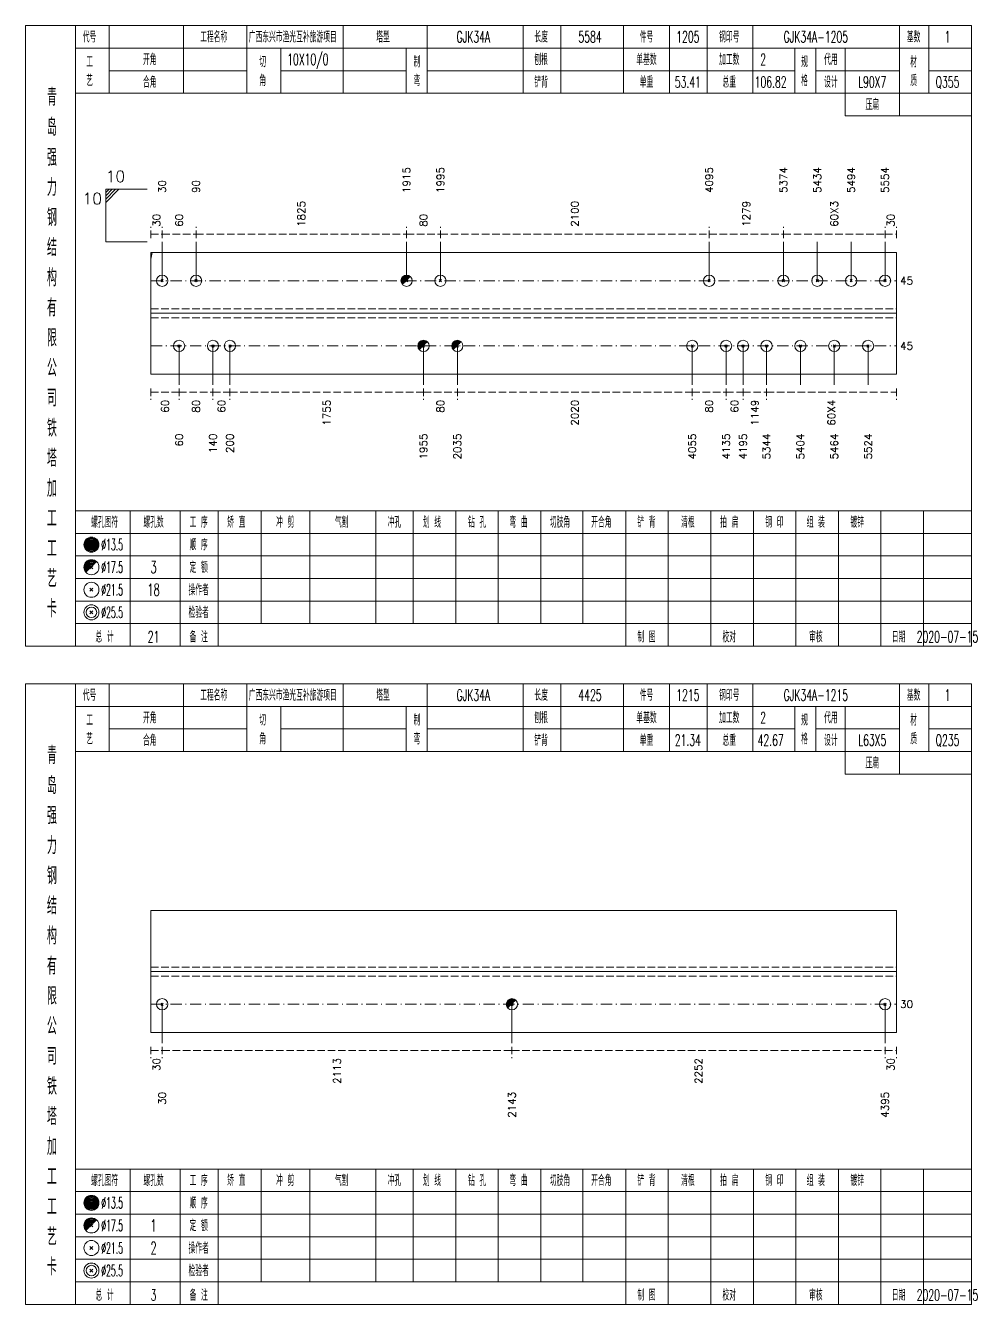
# Model space of a CAD drawing. Extents: x 0 to 2606, y -377 to 6479.
# Drawn here: x 1829.8 to 2082.7, y 1225 to 1565 of the extents above; entities that cross this region are included whole.
import ezdxf
from ezdxf.enums import TextEntityAlignment as Align

# ---------------------------------------------------------------- set-up
doc = ezdxf.new("R2010")
doc.units = 0
doc.header["$MEASUREMENT"] = 0
doc.linetypes.add('一点画线', pattern=[5.2, 3, -1, 0.2, -1])
doc.linetypes.add('虚线', pattern=[2.75, 2, -0.75])
doc.layers.get('0').update_dxf_attribs({"linetype": 'CONTINUOUS', "lineweight": 25})
doc.layers.add('1', color=7, linetype='CONTINUOUS', lineweight=25)
doc.layers.add('4', color=7, linetype='CONTINUOUS', lineweight=25)
doc.styles.get("Standard").update_dxf_attribs({"font": 'simplex.shx', "width": 0.7, "height": 3, "bigfont": 'gbhzfs.shx'})

msp = doc.modelspace()

# ---------------------------------------------------------------- linework, layer by layer
at = {"color": 7, "linetype": 'Continuous', "lineweight": 13}
for p, q in [((1851.1, 1521.5), (1862.1, 1521.5)), ((1851.1, 1507.5), (1851.1, 1521.5)), ((1851.97, 1521.5), (1851.1, 1520.62)), ((1852.85, 1521.5), (1851.1, 1519.75)), ((1853.72, 1521.5), (1851.1, 1518.88)), ((1854.6, 1521.5), (1851.1, 1518)), ((1851.1, 1507.5), (1862.1, 1507.5)), ((1866.1, 1497.17), (1866.1, 1507.5)), ((1875.1, 1497.17), (1875.1, 1507.5)), ((1931.04, 1497.17), (1931.04, 1507.5)), ((1940.04, 1497.17), (1940.04, 1507.5)), ((2011.46, 1497.17), (2011.46, 1507.5)), ((2031.2, 1497.17), (2031.2, 1507.5)), ((2040.2, 1497.17), (2040.2, 1507.5)), ((2049.2, 1497.17), (2049.2, 1507.5)), ((2058.2, 1497.17), (2058.2, 1507.5)), ((1863.1, 1502.87), (1863.45, 1504.67)), ((1865.8, 1496.87), (1866.4, 1497.47)), ((1866.4, 1496.87), (1865.8, 1497.47)), ((1874.8, 1496.87), (1875.4, 1497.47)), ((1875.4, 1496.87), (1874.8, 1497.47)), ((1939.74, 1496.87), (1940.34, 1497.47)), ((1940.34, 1496.87), (1939.74, 1497.47)), ((2011.16, 1496.87), (2011.76, 1497.47)), ((2011.76, 1496.87), (2011.16, 1497.47)), ((2030.9, 1496.87), (2031.5, 1497.47)), ((2031.5, 1496.87), (2030.9, 1497.47)), ((2039.9, 1496.87), (2040.5, 1497.47)), ((2040.5, 1496.87), (2039.9, 1497.47)), ((2048.9, 1496.87), (2049.5, 1497.47)), ((2049.5, 1496.87), (2048.9, 1497.47)), ((2057.9, 1496.87), (2058.5, 1497.47)), ((2058.5, 1496.87), (2057.9, 1497.47)), ((1870.6, 1479.83), (1870.6, 1469.5)), ((1879.6, 1479.83), (1879.6, 1469.5)), ((1884.1, 1479.83), (1884.1, 1469.5)), ((1935.54, 1479.83), (1935.54, 1469.5)), ((1944.54, 1479.83), (1944.54, 1469.5)), ((2006.96, 1479.83), (2006.96, 1469.5)), ((2015.96, 1479.83), (2015.96, 1469.5)), ((2020.46, 1479.83), (2020.46, 1469.5)), ((2026.7, 1479.83), (2026.7, 1469.5)), ((2035.7, 1479.83), (2035.7, 1469.5)), ((2044.7, 1479.83), (2044.7, 1469.5)), ((2053.7, 1479.83), (2053.7, 1469.5)), ((1866.1, 1304.81), (1866.1, 1294.5)), ((1959.04, 1304.81), (1959.04, 1294.5)), ((2058.2, 1304.81), (2058.2, 1294.5))]:
    msp.add_line(p, q, dxfattribs=at)
at = {"color": 8, "linetype": '虚线', "lineweight": 9}
for p, q in [((1863.1, 1508.5), (1863.1, 1511.5)), ((1866.1, 1508.5), (1866.1, 1511.5)), ((1866.1, 1508.5), (1866.1, 1511.5)), ((1875.1, 1508.5), (1875.1, 1511.5)), ((1875.1, 1508.5), (1875.1, 1511.5)), ((1931.04, 1508.5), (1931.04, 1511.5)), ((1931.04, 1508.5), (1931.04, 1511.5)), ((1940.04, 1508.5), (1940.04, 1511.5)), ((1940.04, 1508.5), (1940.04, 1511.5)), ((2011.46, 1508.5), (2011.46, 1511.5)), ((2011.46, 1508.5), (2011.46, 1511.5)), ((2031.2, 1508.5), (2031.2, 1511.5)), ((2031.2, 1508.5), (2031.2, 1511.5)), ((2058.2, 1508.5), (2058.2, 1511.5)), ((2058.2, 1508.5), (2058.2, 1511.5)), ((2061.2, 1508.5), (2061.2, 1511.5)), ((1863.1, 1509.5), (1866.1, 1509.5)), ((1866.1, 1509.5), (1875.1, 1509.5)), ((1875.1, 1509.5), (1931.04, 1509.5)), ((1931.04, 1509.5), (1940.04, 1509.5)), ((1940.04, 1509.5), (2011.46, 1509.5)), ((2011.46, 1509.5), (2031.2, 1509.5)), ((2031.2, 1509.5), (2058.2, 1509.5)), ((2058.2, 1509.5), (2061.2, 1509.5)), ((1863.1, 1468.5), (1863.1, 1465.5)), ((1863.1, 1467.5), (1870.6, 1467.5)), ((1870.6, 1468.5), (1870.6, 1465.5)), ((1870.6, 1468.5), (1870.6, 1465.5)), ((1870.6, 1467.5), (1879.6, 1467.5)), ((1879.6, 1468.5), (1879.6, 1465.5)), ((1879.6, 1468.5), (1879.6, 1465.5)), ((1879.6, 1467.5), (1884.1, 1467.5)), ((1884.1, 1468.5), (1884.1, 1465.5)), ((1884.1, 1468.5), (1884.1, 1465.5)), ((1884.1, 1467.5), (1935.54, 1467.5)), ((1935.54, 1468.5), (1935.54, 1465.5)), ((1935.54, 1468.5), (1935.54, 1465.5)), ((1935.54, 1467.5), (1944.54, 1467.5)), ((1944.54, 1468.5), (1944.54, 1465.5)), ((1944.54, 1468.5), (1944.54, 1465.5)), ((1944.54, 1467.5), (2006.96, 1467.5)), ((2006.96, 1468.5), (2006.96, 1465.5)), ((2006.96, 1468.5), (2006.96, 1465.5)), ((2006.96, 1467.5), (2015.96, 1467.5)), ((2015.96, 1468.5), (2015.96, 1465.5)), ((2015.96, 1468.5), (2015.96, 1465.5)), ((2015.96, 1467.5), (2020.46, 1467.5)), ((2020.46, 1468.5), (2020.46, 1465.5)), ((2020.46, 1468.5), (2020.46, 1465.5)), ((2020.46, 1467.5), (2026.7, 1467.5)), ((2026.7, 1468.5), (2026.7, 1465.5)), ((2026.7, 1468.5), (2026.7, 1465.5)), ((2026.7, 1467.5), (2061.2, 1467.5)), ((2061.2, 1468.5), (2061.2, 1465.5)), ((1863.1, 1293.5), (1863.1, 1290.5)), ((1863.1, 1292.5), (1866.1, 1292.5)), ((1866.1, 1293.5), (1866.1, 1290.5)), ((1866.1, 1293.5), (1866.1, 1290.5)), ((1866.1, 1292.5), (1959.04, 1292.5)), ((1959.04, 1293.5), (1959.04, 1290.5)), ((1959.04, 1293.5), (1959.04, 1290.5)), ((1959.04, 1292.5), (2058.2, 1292.5)), ((2058.2, 1293.5), (2058.2, 1290.5)), ((2058.2, 1293.5), (2058.2, 1290.5)), ((2058.2, 1292.5), (2061.2, 1292.5)), ((2061.2, 1293.5), (2061.2, 1290.5))]:
    msp.add_line(p, q, dxfattribs=at)
at = {"color": 7, "linetype": 'Continuous', "lineweight": 18}
for p, q in [((1863.1, 1504.67), (1863.1, 1472.33)), ((1863.1, 1504.67), (2061.2, 1504.67)), ((2061.2, 1504.67), (2061.2, 1472.33)), ((1863.1, 1488.5), (2061.2, 1488.5)), ((1863.1, 1329.69), (1863.1, 1297.31)), ((1863.1, 1329.69), (2061.2, 1329.69)), ((2061.2, 1329.69), (2061.2, 1297.31)), ((1863.1, 1313.5), (2061.2, 1313.5))]:
    msp.add_line(p, q, dxfattribs=at)
at = {"color": 3, "linetype": '一点画线', "lineweight": 13}
for p, q in [((1863.1, 1497.17), (2061.2, 1497.17)), ((1863.1, 1479.83), (2061.2, 1479.83)), ((1863.1, 1304.81), (2061.2, 1304.81))]:
    msp.add_line(p, q, dxfattribs=at)
at = {"color": 7, "linetype": 'Continuous', "lineweight": 0}
for p, q in [((1930.74, 1496.87), (1931.34, 1497.47)), ((1930.74, 1497.47), (1931.34, 1496.87))]:
    msp.add_line(p, q, dxfattribs=at)
at = {"color": 1, "linetype": '虚线', "lineweight": 18}
for p, q in [((1863.1, 1489.67), (2061.2, 1489.67)), ((1863.1, 1487.33), (2061.2, 1487.33)), ((1863.1, 1314.69), (2061.2, 1314.69)), ((1863.1, 1312.31), (2061.2, 1312.31))]:
    msp.add_line(p, q, dxfattribs=at)
at = {"color": 7, "linetype": 'Continuous', "lineweight": 13}
for centre in [(1866.1, 1497.17), (1875.1, 1497.17), (1931.04, 1497.17), (1940.04, 1497.17), (2011.46, 1497.17), (2031.2, 1497.17), (2040.2, 1497.17), (2049.2, 1497.17), (2058.2, 1497.17)]:
    msp.add_circle(centre, 1.5, dxfattribs=at)
for radius in [1.35, 1.2, 1.05, 0.9, 0.75, 0.6, 0.45, 0.3, 0.15]:
    msp.add_arc((1931.04, 1497.17), radius, 45, 225, dxfattribs=at)
at = {"layer": '1', "color": 7, "linetype": 'Continuous', "lineweight": 13}
for p, q in [((1870.3, 1479.53), (1870.9, 1480.13)), ((1870.9, 1479.53), (1870.3, 1480.13)), ((1879.3, 1479.53), (1879.9, 1480.13)), ((1879.9, 1479.53), (1879.3, 1480.13)), ((1883.8, 1479.53), (1884.4, 1480.13)), ((1884.4, 1479.53), (1883.8, 1480.13)), ((2006.66, 1479.53), (2007.26, 1480.13)), ((2007.26, 1479.53), (2006.66, 1480.13)), ((2015.66, 1479.53), (2016.26, 1480.13)), ((2016.26, 1479.53), (2015.66, 1480.13)), ((2020.16, 1479.53), (2020.76, 1480.13)), ((2020.76, 1479.53), (2020.16, 1480.13)), ((2026.4, 1479.53), (2027, 1480.13)), ((2027, 1479.53), (2026.4, 1480.13)), ((2035.4, 1479.53), (2036, 1480.13)), ((2036, 1479.53), (2035.4, 1480.13)), ((2044.4, 1479.53), (2045, 1480.13)), ((2045, 1479.53), (2044.4, 1480.13)), ((2053.4, 1479.53), (2054, 1480.13)), ((2054, 1479.53), (2053.4, 1480.13)), ((1865.8, 1304.51), (1866.4, 1305.11)), ((1866.4, 1304.51), (1865.8, 1305.11)), ((2057.9, 1304.51), (2058.5, 1305.11)), ((2058.5, 1304.51), (2057.9, 1305.11))]:
    msp.add_line(p, q, dxfattribs=at)
at = {"layer": '1', "color": 7, "linetype": 'Continuous', "lineweight": 0}
for p, q in [((1935.24, 1479.53), (1935.84, 1480.13)), ((1935.24, 1480.13), (1935.84, 1479.53)), ((1944.24, 1479.53), (1944.84, 1480.13)), ((1944.24, 1480.13), (1944.84, 1479.53)), ((1958.74, 1304.51), (1959.34, 1305.11)), ((1958.74, 1305.11), (1959.34, 1304.51))]:
    msp.add_line(p, q, dxfattribs=at)
at = {"layer": '1', "color": 7, "linetype": 'Continuous', "lineweight": 18}
for p, q in [((1863.1, 1472.33), (2061.2, 1472.33)), ((1863.1, 1297.31), (2061.2, 1297.31))]:
    msp.add_line(p, q, dxfattribs=at)
at = {"layer": '1', "color": 7, "linetype": 'Continuous', "lineweight": 13}
for centre in [(1870.6, 1479.83), (1879.6, 1479.83), (1884.1, 1479.83), (1935.54, 1479.83), (1944.54, 1479.83), (2006.96, 1479.83), (2015.96, 1479.83), (2020.46, 1479.83), (2026.7, 1479.83), (2035.7, 1479.83), (2044.7, 1479.83), (2053.7, 1479.83), (1866.1, 1304.81), (1959.04, 1304.81), (2058.2, 1304.81)]:
    msp.add_circle(centre, 1.5, dxfattribs=at)
for centre, radius in [((1935.54, 1479.83), 1.35), ((1935.54, 1479.83), 1.2), ((1935.54, 1479.83), 1.05), ((1935.54, 1479.83), 0.9), ((1935.54, 1479.83), 0.75), ((1935.54, 1479.83), 0.6), ((1935.54, 1479.83), 0.45), ((1935.54, 1479.83), 0.3), ((1935.54, 1479.83), 0.15), ((1944.54, 1479.83), 1.35), ((1944.54, 1479.83), 1.2), ((1944.54, 1479.83), 1.05), ((1944.54, 1479.83), 0.9), ((1944.54, 1479.83), 0.75), ((1944.54, 1479.83), 0.6), ((1944.54, 1479.83), 0.45), ((1944.54, 1479.83), 0.3), ((1944.54, 1479.83), 0.15), ((1959.04, 1304.81), 1.35), ((1959.04, 1304.81), 1.2), ((1959.04, 1304.81), 1.05), ((1959.04, 1304.81), 0.9), ((1959.04, 1304.81), 0.75), ((1959.04, 1304.81), 0.6), ((1959.04, 1304.81), 0.45), ((1959.04, 1304.81), 0.3), ((1959.04, 1304.81), 0.15)]:
    msp.add_arc(centre, radius, 45, 225, dxfattribs=at)
at = {"layer": '4', "color": 1, "linetype": 'Continuous', "lineweight": 18}
for p, q in [((1843.1, 1400), (1843.1, 1565)), ((1852, 1547), (1852, 1565)), ((1871.8, 1547), (1871.8, 1565)), ((1888.6, 1547), (1888.6, 1565)), ((1914.2, 1547), (1914.2, 1565)), ((1936.5, 1547), (1936.5, 1565)), ((1962, 1547), (1962, 1565)), ((1972, 1547), (1972, 1565)), ((1988.7, 1547), (1988.7, 1565)), ((2000.9, 1547), (2000.9, 1565)), ((2010.9, 1547), (2010.9, 1565)), ((2023.1, 1547), (2023.1, 1565)), ((2062, 1541), (2062, 1565)), ((2069.8, 1547), (2069.8, 1565)), ((1843.1, 1559), (2081.2, 1559)), ((1897.6, 1547), (1897.6, 1559)), ((1930.9, 1547), (1930.9, 1559)), ((2034.2, 1547), (2034.2, 1559)), ((2039.8, 1547), (2039.8, 1559)), ((2047.6, 1541), (2047.6, 1559)), ((1852, 1553), (1888.6, 1553)), ((1897.6, 1553), (1930.9, 1553)), ((1936.5, 1553), (2034.2, 1553)), ((2039.8, 1553), (2062, 1553)), ((2069.8, 1553), (2081.2, 1553)), ((1843.1, 1547), (2081.2, 1547)), ((2047.6, 1541), (2081.2, 1541)), ((1843.1, 1436), (2081.2, 1436)), ((1857.6, 1400), (1857.6, 1436)), ((1870.9, 1400), (1870.9, 1436)), ((1881, 1400), (1881, 1436)), ((1892.4, 1406), (1892.4, 1436)), ((1905.3, 1406), (1905.3, 1436)), ((1922.9, 1406), (1922.9, 1436)), ((1932.8, 1406), (1932.8, 1436)), ((1944.1, 1406), (1944.1, 1436)), ((1955.4, 1406), (1955.4, 1436)), ((1966.7, 1406), (1966.7, 1436)), ((1977.9, 1406), (1977.9, 1436)), ((1989.3, 1406), (1989.3, 1436)), ((2000.6, 1406), (2000.6, 1436)), ((2011.9, 1406), (2011.9, 1436)), ((2023.2, 1406), (2023.2, 1436)), ((2034.5, 1406), (2034.5, 1436)), ((2045.8, 1406), (2045.8, 1436)), ((2057.1, 1406), (2057.1, 1436)), ((2068.4, 1406), (2068.4, 1436)), ((1843.1, 1430), (2081.2, 1430)), ((1843.1, 1424), (2081.2, 1424)), ((1843.1, 1418), (2081.2, 1418)), ((1843.1, 1412), (2081.2, 1412)), ((1843.1, 1406), (2081.2, 1406)), ((1989.3, 1400), (1989.3, 1406)), ((2000.6, 1400), (2000.6, 1406)), ((2011.9, 1400), (2011.9, 1406)), ((2023.2, 1400), (2023.2, 1406)), ((2034.5, 1400), (2034.5, 1406)), ((2045.8, 1400), (2045.8, 1406)), ((2057.1, 1400), (2057.1, 1406)), ((2068.4, 1400), (2068.4, 1406)), ((1843.1, 1225), (1843.1, 1390)), ((1852, 1372), (1852, 1390)), ((1871.8, 1372), (1871.8, 1390)), ((1888.6, 1372), (1888.6, 1390)), ((1914.2, 1372), (1914.2, 1390)), ((1936.5, 1372), (1936.5, 1390)), ((1962, 1372), (1962, 1390)), ((1972, 1372), (1972, 1390)), ((1988.7, 1372), (1988.7, 1390)), ((2000.9, 1372), (2000.9, 1390)), ((2010.9, 1372), (2010.9, 1390)), ((2023.1, 1372), (2023.1, 1390)), ((2062, 1366), (2062, 1390)), ((2069.8, 1372), (2069.8, 1390)), ((1843.1, 1384), (2081.2, 1384)), ((1897.6, 1372), (1897.6, 1384)), ((1930.9, 1372), (1930.9, 1384)), ((2034.2, 1372), (2034.2, 1384)), ((2039.8, 1372), (2039.8, 1384)), ((2047.6, 1366), (2047.6, 1384)), ((1852, 1378), (1888.6, 1378)), ((1897.6, 1378), (1930.9, 1378)), ((1936.5, 1378), (2034.2, 1378)), ((2039.8, 1378), (2062, 1378)), ((2069.8, 1378), (2081.2, 1378)), ((1843.1, 1372), (2081.2, 1372)), ((2047.6, 1366), (2081.2, 1366)), ((1843.1, 1261), (2081.2, 1261)), ((1857.6, 1225), (1857.6, 1261)), ((1870.9, 1225), (1870.9, 1261)), ((1881, 1225), (1881, 1261)), ((1892.4, 1231), (1892.4, 1261)), ((1905.3, 1231), (1905.3, 1261)), ((1922.9, 1231), (1922.9, 1261)), ((1932.8, 1231), (1932.8, 1261)), ((1944.1, 1231), (1944.1, 1261)), ((1955.4, 1231), (1955.4, 1261)), ((1966.7, 1231), (1966.7, 1261)), ((1977.9, 1231), (1977.9, 1261)), ((1989.3, 1231), (1989.3, 1261)), ((2000.6, 1231), (2000.6, 1261)), ((2011.9, 1231), (2011.9, 1261)), ((2023.2, 1231), (2023.2, 1261)), ((2034.5, 1231), (2034.5, 1261)), ((2045.8, 1231), (2045.8, 1261)), ((2057.1, 1231), (2057.1, 1261)), ((2068.4, 1231), (2068.4, 1261)), ((1843.1, 1255), (2081.2, 1255)), ((1843.1, 1249), (2081.2, 1249)), ((1843.1, 1243), (2081.2, 1243)), ((1843.1, 1237), (2081.2, 1237)), ((1843.1, 1231), (2081.2, 1231)), ((1989.3, 1225), (1989.3, 1231)), ((2000.6, 1225), (2000.6, 1231)), ((2011.9, 1225), (2011.9, 1231)), ((2023.2, 1225), (2023.2, 1231)), ((2034.5, 1225), (2034.5, 1231)), ((2045.8, 1225), (2045.8, 1231)), ((2057.1, 1225), (2057.1, 1231)), ((2068.4, 1225), (2068.4, 1231))]:
    msp.add_line(p, q, dxfattribs=at)
at = {"layer": '4', "color": 7, "linetype": 'Continuous', "lineweight": 13}
for p, q in [((1847.1, 1426.8), (1847.5, 1427.2)), ((1847.5, 1426.8), (1847.1, 1427.2)), ((1846.9, 1414.6), (1847.7, 1415.4)), ((1847.7, 1414.6), (1846.9, 1415.4)), ((1846.9, 1408.6), (1847.7, 1409.4)), ((1847.7, 1408.6), (1846.9, 1409.4)), ((1847.1, 1251.8), (1847.5, 1252.2)), ((1847.5, 1251.8), (1847.1, 1252.2)), ((1846.9, 1239.6), (1847.7, 1240.4)), ((1847.7, 1239.6), (1846.9, 1240.4)), ((1846.9, 1233.6), (1847.7, 1234.4)), ((1847.7, 1233.6), (1846.9, 1234.4))]:
    msp.add_line(p, q, dxfattribs=at)
at = {"layer": '4', "color": 7, "linetype": 'Continuous', "lineweight": 0}
for p, q in [((1846.9, 1420.6), (1847.7, 1421.4)), ((1846.9, 1421.4), (1847.7, 1420.6)), ((1846.9, 1245.6), (1847.7, 1246.4)), ((1846.9, 1246.4), (1847.7, 1245.6))]:
    msp.add_line(p, q, dxfattribs=at)
at = {"layer": '4', "color": 1, "linetype": 'Continuous', "lineweight": 18}
for points in [[(1829.8, 1565), (1829.8, 1400), (2081.2, 1400), (2081.2, 1565)], [(1829.8, 1390), (1829.8, 1225), (2081.2, 1225), (2081.2, 1390)]]:
    msp.add_lwpolyline(points, close=True, dxfattribs=at)
at = {"layer": '4', "color": 7, "linetype": 'Continuous', "lineweight": 13}
for centre, radius in [((1847.3, 1427), 2), ((1847.3, 1427), 1.8), ((1847.3, 1427), 1.6), ((1847.3, 1427), 1.4), ((1847.3, 1427), 1.2), ((1847.3, 1427), 1), ((1847.3, 1427), 0.8), ((1847.3, 1427), 0.6), ((1847.3, 1427), 0.4), ((1847.3, 1427), 0.2), ((1847.3, 1421), 2), ((1847.3, 1415), 2), ((1847.3, 1409), 2), ((1847.3, 1409), 1.4), ((1847.3, 1252), 2), ((1847.3, 1252), 1.8), ((1847.3, 1252), 1.6), ((1847.3, 1252), 1.4), ((1847.3, 1252), 1.2), ((1847.3, 1252), 1), ((1847.3, 1252), 0.8), ((1847.3, 1252), 0.6), ((1847.3, 1252), 0.4), ((1847.3, 1252), 0.2), ((1847.3, 1246), 2), ((1847.3, 1240), 2), ((1847.3, 1234), 2), ((1847.3, 1234), 1.4)]:
    msp.add_circle(centre, radius, dxfattribs=at)
for centre, radius in [((1847.3, 1421), 1.8), ((1847.3, 1421), 1.6), ((1847.3, 1421), 1.4), ((1847.3, 1421), 1.2), ((1847.3, 1421), 1), ((1847.3, 1421), 0.8), ((1847.3, 1421), 0.6), ((1847.3, 1421), 0.4), ((1847.3, 1421), 0.2), ((1847.3, 1246), 1.8), ((1847.3, 1246), 1.6), ((1847.3, 1246), 1.4), ((1847.3, 1246), 1.2), ((1847.3, 1246), 1), ((1847.3, 1246), 0.8), ((1847.3, 1246), 0.6), ((1847.3, 1246), 0.4), ((1847.3, 1246), 0.2)]:
    msp.add_arc(centre, radius, 45, 225, dxfattribs=at)

# ---------------------------------------------------------------- texts
at = {"color": 7, "linetype": 'Continuous', "lineweight": 13}
for s, p in [('1915', (1931.04, 1520.5)), ('1995', (1940.04, 1520.5)), ('4095', (2011.46, 1520.5)), ('5374', (2031.2, 1520.5)), ('5434', (2040.2, 1520.5)), ('5494', (2049.2, 1520.5)), ('5554', (2058.2, 1520.5)), ('30', (1866.1, 1520.5)), ('90', (1875.1, 1520.5))]:
    msp.add_text(s, height=2, rotation=90, dxfattribs=at).set_placement(p, align=Align.MIDDLE_LEFT)
msp.add_text('10', height=3, dxfattribs=at).set_placement((1851.1, 1522.5), align=Align.BOTTOM_LEFT)
msp.add_text('10', height=3, dxfattribs=at).set_placement((1850.1, 1520.5), align=Align.TOP_RIGHT)
at = {"color": 8, "linetype": 'Continuous', "lineweight": 9}
for s, p in [('1825', (1903.07, 1511.5)), ('2100', (1975.75, 1511.5)), ('1279', (2021.33, 1511.5)), ('60X3', (2044.7, 1511.5)), ('30', (1864.6, 1511.5)), ('60', (1870.6, 1511.5)), ('80', (1935.54, 1511.5)), ('30', (2059.7, 1511.5))]:
    msp.add_text(s, height=2, rotation=90, dxfattribs=at).set_placement(p, align=Align.MIDDLE_LEFT)
at = {"color": 7, "linetype": 'Continuous', "lineweight": 13}
for s, p in [('45', (2062.2, 1497.17)), ('45', (2062.2, 1479.83)), ('30', (2062.2, 1304.81))]:
    msp.add_text(s, height=2, dxfattribs=at).set_placement(p, align=Align.MIDDLE_LEFT)
at = {"color": 8, "linetype": 'Continuous', "lineweight": 9}
for s, p in [('60', (1866.85, 1465.5)), ('80', (1875.1, 1465.5)), ('60', (1881.85, 1465.5)), ('1755', (1909.82, 1465.5)), ('80', (1940.04, 1465.5)), ('2020', (1975.75, 1465.5)), ('80', (2011.46, 1465.5)), ('60', (2018.21, 1465.5)), ('1149', (2023.58, 1465.5)), ('60X4', (2043.95, 1465.5)), ('30', (1864.6, 1290.5)), ('2113', (1912.57, 1290.5)), ('2252', (2008.62, 1290.5)), ('30', (2059.7, 1290.5))]:
    msp.add_text(s, height=2, rotation=90, dxfattribs=at).set_placement(p, align=Align.MIDDLE_RIGHT)
at = {"layer": '1', "color": 7, "linetype": 'Continuous', "lineweight": 13}
for s, p in [('60', (1870.6, 1456.5)), ('140', (1879.6, 1456.5)), ('200', (1884.1, 1456.5)), ('1955', (1935.54, 1456.5)), ('2035', (1944.54, 1456.5)), ('4055', (2006.96, 1456.5)), ('4135', (2015.96, 1456.5)), ('4195', (2020.46, 1456.5)), ('5344', (2026.7, 1456.5)), ('5404', (2035.7, 1456.5)), ('5464', (2044.7, 1456.5)), ('5524', (2053.7, 1456.5)), ('30', (1866.1, 1281.5)), ('2143', (1959.04, 1281.5)), ('4395', (2058.2, 1281.5))]:
    msp.add_text(s, height=2, rotation=90, dxfattribs=at).set_placement(p, align=Align.MIDDLE_RIGHT)
at = {"layer": '4', "color": 1, "linetype": 'Continuous', "lineweight": 13}
for s, height, width, p in [('代号', 3, 0.6, (1846.8, 1562)), ('工程名称', 3, 0.6, (1879.8, 1562)), ('广西东兴市渔光互补旅游项目', 3, 0.6, (1900.8, 1562)), ('塔型', 3, 0.6, (1924.8, 1562)), ('GJK34A', 3, 0.6, (1948.8, 1562)), ('长度', 3, 0.6, (1966.8, 1562)), ('5584', 3, 0.6, (1979.8, 1562)), ('件号', 3, 0.6, (1994.8, 1562)), ('1205', 3, 0.6, (2005.8, 1562)), ('钢印号', 3, 0.6, (2016.8, 1562)), ('GJK34A-1205', 3, 0.6, (2039.8, 1562)), ('基数', 3, 0.6, (2065.8, 1562)), ('1', 3, 0.6, (2074.8, 1562)), ('开角', 3, 0.6, (1862.8, 1556)), ('10X10/0', 3, 0.6, (1904.8, 1556)), ('刨根', 3, 0.6, (1966.8, 1556)), ('单基数', 3, 0.6, (1994.8, 1556)), ('加工数', 3, 0.6, (2016.8, 1556)), ('2', 3, 0.6, (2025.8, 1556)), ('代用', 3, 0.6, (2043.8, 1556)), ('材', 3, 0.6, (2065.8, 1555.4)), ('工', 3, 0.6, (1846.8, 1555.4)), ('切', 3, 0.6, (1892.8, 1555.4)), ('制', 3, 0.6, (1933.8, 1555.4)), ('规', 3, 0.6, (2036.8, 1555.4)), ('艺', 3, 0.6, (1846.8, 1550.4)), ('合角', 3, 0.6, (1862.8, 1550)), ('角', 3, 0.6, (1892.8, 1550.4)), ('弯', 3, 0.6, (1933.8, 1550.4)), ('铲背', 3, 0.6, (1966.8, 1550)), ('单重', 3, 0.6, (1994.8, 1550)), ('53.41', 3, 0.6, (2005.8, 1550)), ('总重', 3, 0.6, (2016.8, 1550)), ('106.82', 3, 0.6, (2027.8, 1550)), ('格', 3, 0.6, (2036.8, 1550.4)), ('设计', 3, 0.6, (2043.8, 1550)), ('L90X7', 3, 0.6, (2054.8, 1550)), ('质', 3, 0.6, (2065.8, 1550.4)), ('Q355', 3, 0.6, (2074.8, 1550)), ('青', 4.6, 0.8, (1836.8, 1546)), ('压扁', 3, 0.6, (2054.8, 1544)), ('岛', 4.6, 0.8, (1836.8, 1538)), ('强', 4.6, 0.8, (1836.8, 1530)), ('力', 4.6, 0.8, (1836.8, 1522)), ('钢', 4.6, 0.8, (1836.8, 1514)), ('结', 4.6, 0.8, (1836.8, 1506)), ('构', 4.6, 0.8, (1836.8, 1498)), ('有', 4.6, 0.8, (1836.8, 1490)), ('限', 4.6, 0.8, (1836.8, 1482)), ('公', 4.6, 0.8, (1836.8, 1474)), ('司', 4.6, 0.8, (1836.8, 1466)), ('铁', 4.6, 0.8, (1836.8, 1458)), ('塔', 4.6, 0.8, (1836.8, 1450)), ('加', 4.6, 0.8, (1836.8, 1442)), ('工', 4.6, 0.8, (1836.8, 1434)), ('螺孔图符', 3, 0.6, (1850.8, 1433)), ('螺孔数', 3, 0.6, (1863.8, 1433)), ('工 序', 3, 0.6, (1875.8, 1433)), ('矫 直', 3, 0.6, (1885.8, 1433)), ('冲 剪', 3, 0.6, (1898.8, 1433)), ('气割', 3, 0.6, (1913.8, 1433)), ('冲孔', 3, 0.6, (1927.8, 1433)), ('划 线', 3, 0.6, (1937.8, 1433)), ('钻 孔', 3, 0.6, (1949.8, 1433)), ('弯 曲', 3, 0.6, (1960.8, 1433)), ('切肢角', 3, 0.6, (1971.8, 1433)), ('开合角', 3, 0.6, (1982.8, 1433)), ('铲 背', 3, 0.6, (1994.8, 1433)), ('清根', 3, 0.6, (2005.8, 1433)), ('拍 扁', 3, 0.6, (2016.8, 1433)), ('钢 印', 3, 0.6, (2028.8, 1433)), ('组 装', 3, 0.6, (2039.8, 1433)), ('镀锌', 3, 0.6, (2050.8, 1433)), ('工', 4.6, 0.8, (1836.8, 1426)), ('%%C13.5', 3, 0.5, (1852.8, 1427)), ('顺 序', 3, 0.6, (1875.8, 1427)), ('%%C17.5', 3, 0.5, (1852.8, 1421)), ('3', 3.2, 0.6, (1863.8, 1421)), ('定 额', 3, 0.6, (1875.8, 1421)), ('艺', 4.6, 0.8, (1836.8, 1418)), ('%%C21.5', 3, 0.5, (1852.8, 1415)), ('18', 3.2, 0.6, (1863.8, 1415)), ('操作者', 3, 0.6, (1875.8, 1415)), ('卡', 4.6, 0.8, (1836.8, 1410)), ('%%C25.5', 3, 0.5, (1852.8, 1409)), ('检验者', 3, 0.6, (1875.8, 1409)), ('总 计', 3, 0.6, (1850.8, 1402.5)), ('备 注', 3, 0.6, (1875.8, 1402.5)), ('制 图', 3, 0.6, (1994.8, 1402.5)), ('校对', 3, 0.6, (2016.8, 1402.5)), ('审核', 3, 0.6, (2039.8, 1402.5)), ('日期', 3, 0.6, (2061.8, 1402.5)), ('21', 3, 0.6, (1863.8, 1402.5)), ('2020-07-15', 3, 0.6, (2074.8, 1402.5)), ('代号', 3, 0.6, (1846.8, 1387)), ('工程名称', 3, 0.6, (1879.8, 1387)), ('广西东兴市渔光互补旅游项目', 3, 0.6, (1900.8, 1387)), ('塔型', 3, 0.6, (1924.8, 1387)), ('GJK34A', 3, 0.6, (1948.8, 1387)), ('长度', 3, 0.6, (1966.8, 1387)), ('4425', 3, 0.6, (1979.8, 1387)), ('件号', 3, 0.6, (1994.8, 1387)), ('1215', 3, 0.6, (2005.8, 1387)), ('钢印号', 3, 0.6, (2016.8, 1387)), ('GJK34A-1215', 3, 0.6, (2039.8, 1387)), ('基数', 3, 0.6, (2065.8, 1387)), ('1', 3, 0.6, (2074.8, 1387)), ('工', 3, 0.6, (1846.8, 1380.4)), ('开角', 3, 0.6, (1862.8, 1381)), ('切', 3, 0.6, (1892.8, 1380.4)), ('制', 3, 0.6, (1933.8, 1380.4)), ('刨根', 3, 0.6, (1966.8, 1381)), ('单基数', 3, 0.6, (1994.8, 1381)), ('加工数', 3, 0.6, (2016.8, 1381)), ('2', 3, 0.6, (2025.8, 1381)), ('规', 3, 0.6, (2036.8, 1380.4)), ('代用', 3, 0.6, (2043.8, 1381)), ('材', 3, 0.6, (2065.8, 1380.4)), ('艺', 3, 0.6, (1846.8, 1375.4)), ('角', 3, 0.6, (1892.8, 1375.4)), ('弯', 3, 0.6, (1933.8, 1375.4)), ('格', 3, 0.6, (2036.8, 1375.4)), ('质', 3, 0.6, (2065.8, 1375.4)), ('青', 4.6, 0.8, (1836.8, 1371)), ('合角', 3, 0.6, (1862.8, 1375)), ('铲背', 3, 0.6, (1966.8, 1375)), ('单重', 3, 0.6, (1994.8, 1375)), ('21.34', 3, 0.6, (2005.8, 1375)), ('总重', 3, 0.6, (2016.8, 1375)), ('42.67', 3, 0.6, (2027.8, 1375)), ('设计', 3, 0.6, (2043.8, 1375)), ('L63X5', 3, 0.6, (2054.8, 1375)), ('Q235', 3, 0.6, (2074.8, 1375)), ('压扁', 3, 0.6, (2054.8, 1369)), ('岛', 4.6, 0.8, (1836.8, 1363)), ('强', 4.6, 0.8, (1836.8, 1355)), ('力', 4.6, 0.8, (1836.8, 1347)), ('钢', 4.6, 0.8, (1836.8, 1339)), ('结', 4.6, 0.8, (1836.8, 1331)), ('构', 4.6, 0.8, (1836.8, 1323)), ('有', 4.6, 0.8, (1836.8, 1315)), ('限', 4.6, 0.8, (1836.8, 1307)), ('公', 4.6, 0.8, (1836.8, 1299)), ('司', 4.6, 0.8, (1836.8, 1291)), ('铁', 4.6, 0.8, (1836.8, 1283)), ('塔', 4.6, 0.8, (1836.8, 1275)), ('加', 4.6, 0.8, (1836.8, 1267)), ('工', 4.6, 0.8, (1836.8, 1259)), ('螺孔图符', 3, 0.6, (1850.8, 1258)), ('螺孔数', 3, 0.6, (1863.8, 1258)), ('工 序', 3, 0.6, (1875.8, 1258)), ('矫 直', 3, 0.6, (1885.8, 1258)), ('冲 剪', 3, 0.6, (1898.8, 1258)), ('气割', 3, 0.6, (1913.8, 1258)), ('冲孔', 3, 0.6, (1927.8, 1258)), ('划 线', 3, 0.6, (1937.8, 1258)), ('钻 孔', 3, 0.6, (1949.8, 1258)), ('弯 曲', 3, 0.6, (1960.8, 1258)), ('切肢角', 3, 0.6, (1971.8, 1258)), ('开合角', 3, 0.6, (1982.8, 1258)), ('铲 背', 3, 0.6, (1994.8, 1258)), ('清根', 3, 0.6, (2005.8, 1258)), ('拍 扁', 3, 0.6, (2016.8, 1258)), ('钢 印', 3, 0.6, (2028.8, 1258)), ('组 装', 3, 0.6, (2039.8, 1258)), ('镀锌', 3, 0.6, (2050.8, 1258)), ('工', 4.6, 0.8, (1836.8, 1251)), ('%%C13.5', 3, 0.5, (1852.8, 1252)), ('顺 序', 3, 0.6, (1875.8, 1252)), ('定 额', 3, 0.6, (1875.8, 1246)), ('艺', 4.6, 0.8, (1836.8, 1243)), ('%%C17.5', 3, 0.5, (1852.8, 1246)), ('1', 3.2, 0.6, (1863.8, 1246)), ('%%C21.5', 3, 0.5, (1852.8, 1240)), ('2', 3.2, 0.6, (1863.8, 1240)), ('操作者', 3, 0.6, (1875.8, 1240)), ('卡', 4.6, 0.8, (1836.8, 1235)), ('%%C25.5', 3, 0.5, (1852.8, 1234)), ('检验者', 3, 0.6, (1875.8, 1234)), ('总 计', 3, 0.6, (1850.8, 1227.5)), ('3', 3, 0.6, (1863.8, 1227.5)), ('备 注', 3, 0.6, (1875.8, 1227.5)), ('制 图', 3, 0.6, (1994.8, 1227.5)), ('校对', 3, 0.6, (2016.8, 1227.5)), ('审核', 3, 0.6, (2039.8, 1227.5)), ('日期', 3, 0.6, (2061.8, 1227.5)), ('2020-07-15', 3, 0.6, (2074.8, 1227.5))]:
    msp.add_text(s, height=height, dxfattribs=dict(at, width=width)).set_placement(p, align=Align.MIDDLE_CENTER)

doc.saveas('drawing.dxf')
